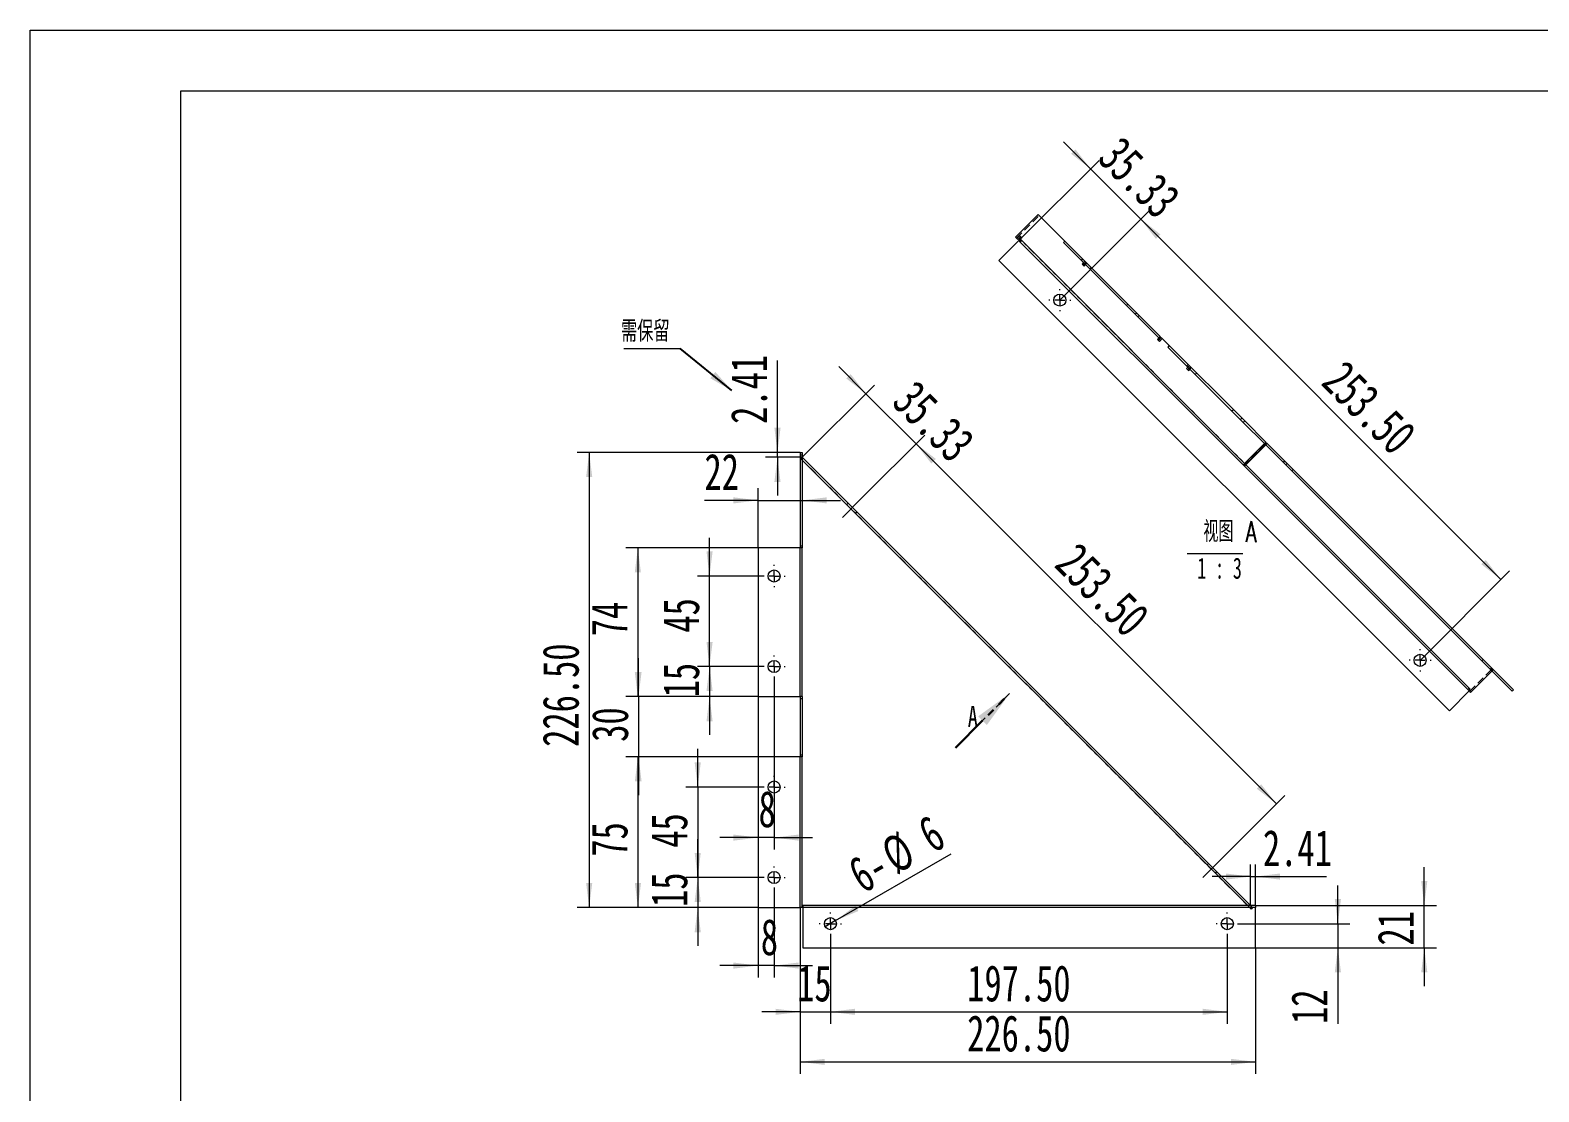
# Model space of a CAD drawing. Header units: millimetres. Extents: x 0 to 840, y 0 to 594.
# Drawn here: x 0 to 501, y 242 to 594 of the extents above; entities that cross this region are included whole.
import ezdxf

# ---------------------------------------------------------------- set-up
doc = ezdxf.new("R2010")
doc.units = ezdxf.units.MM
doc.header["$LTSCALE"] = 2
doc.header["$PDSIZE"] = -1
for name, pattern in [('CENTERX2', [20.32, 12.7, -2.54, 2.54, -2.54]), ('HIDDEN', [1.905, 1.27, -0.635]), ('PHANTOM', [12.7, 6.35, -1.27, 1.27, -1.27, 1.27, -1.27])]:
    doc.linetypes.add(name, pattern=pattern)
doc.layers.add('A-TITLEBLOCK', color=7, linetype='Continuous', lineweight=15)
doc.styles.add('SLDTEXTSTYLE0', font='TXT', dxfattribs={"width": 0.7, "bigfont": 'bigfont'})
doc.styles.add('SLDTEXTSTYLE1', font='TXT', dxfattribs={"width": 0.7})
doc.styles.add('SLDTEXTSTYLE3', font='TXT', dxfattribs={"width": 0.65, "bigfont": 'bigfont'})
doc.styles.add('SLDTEXTSTYLE4', font='TXT', dxfattribs={"width": 0.62})
doc.dimstyles.new('SLDDIMSTYLE0', dxfattribs={"dimtxt": 0.18, "dimasz": 8.16, "dimexe": 0, "dimexo": 0.0625, "dimgap": 0, "dimtad": 0, "dimtih": 1, "dimtoh": 1, "dimdec": 0, "dimrnd": 1e-09, "dimzin": 0, "dimdsep": 46, "dimtxsty": 'Standard', "dimsah": 1, "dimcen": 0.09, "dimadec": 0, "dimazin": 0, "dimtfac": 8.16, "dimtdec": 0, "dimtofl": 0, "dimtmove": 0, "dimatfit": 3, "dimfxl": 0, "dimfrac": 2, "dimtolj": 1, "dimtzin": 0, "dimarcsym": 0})
doc.dimstyles.new('SLDDIMSTYLE1', dxfattribs={"dimtxt": 12, "dimasz": 8.16, "dimexe": 0, "dimexo": 0.0625, "dimgap": 3, "dimtad": 2, "dimlfac": 1.5, "dimrnd": 1e-09, "dimzin": 12, "dimdsep": 46, "dimtxsty": 'SLDTEXTSTYLE1', "dimsah": 1, "dimcen": 0.09, "dimadec": 0, "dimazin": 3, "dimtfac": 1, "dimtmove": 0, "dimatfit": 0, "dimfxl": 0, "dimfrac": 2, "dimtolj": 1, "dimtzin": 12, "dimarcsym": 0})
doc.dimstyles.new('SLDDIMSTYLE2', dxfattribs={"dimtxt": 12, "dimasz": 8.16, "dimexe": 0, "dimexo": 0.0625, "dimgap": 3, "dimtad": 2, "dimlfac": 1.5, "dimrnd": 1e-09, "dimzin": 12, "dimdsep": 46, "dimtxsty": 'SLDTEXTSTYLE1', "dimsah": 1, "dimcen": 0.09, "dimadec": 0, "dimazin": 3, "dimtfac": 1, "dimtofl": 0, "dimtmove": 0, "dimatfit": 3, "dimfxl": 0, "dimfrac": 2, "dimtolj": 1, "dimtzin": 12, "dimarcsym": 0})
doc.dimstyles.new('SLDDIMSTYLE3', dxfattribs={"dimtxt": 12, "dimasz": 8.16, "dimexe": 0, "dimexo": 0.0625, "dimgap": 3, "dimtad": 2, "dimlfac": 1.5, "dimrnd": 1e-09, "dimzin": 4, "dimdsep": 46, "dimtxsty": 'SLDTEXTSTYLE1', "dimsah": 1, "dimcen": 0.09, "dimadec": 0, "dimazin": 1, "dimtfac": 1, "dimtofl": 0, "dimtmove": 0, "dimatfit": 3, "dimfxl": 0, "dimfrac": 2, "dimtolj": 1, "dimtzin": 12, "dimarcsym": 0})
doc.dimstyles.new('SLDDIMSTYLE4', dxfattribs={"dimtxt": 12, "dimasz": 8.16, "dimexe": 0, "dimexo": 0.0625, "dimgap": 3, "dimtad": 2, "dimlfac": 1.5, "dimrnd": 1e-09, "dimzin": 12, "dimdsep": 46, "dimtxsty": 'SLDTEXTSTYLE1', "dimblk1": 'NONE', "dimsah": 1, "dimcen": 0, "dimadec": 0, "dimazin": 3, "dimtfac": 1, "dimtmove": 0, "dimatfit": 3, "dimldrblk": 'NONE', "dimfxl": 0, "dimfrac": 2, "dimtolj": 1, "dimtzin": 12, "dimarcsym": 0})

# ---------------------------------------------------------------- blocks, each defined once
blk = doc.blocks.new('SW_NOTE_0')
at = {"layer": 'A-TITLEBLOCK', "color": 0}
blk.add_line((-18.71, 0), (0, 0), dxfattribs=at)
at = {"layer": 'A-TITLEBLOCK', "color": 0, "insert": (-19.69, 9.26), "char_height": 7, "attachment_point": 1, "style": 'SLDTEXTSTYLE0'}
blk.add_mtext('\\M+18EF9\\M+195DB\\M+197AF', dxfattribs=at)
blk = doc.blocks.new('_D')
at = {"layer": 'A-TITLEBLOCK'}
for p, q in [((248.04, 454.35), (248.04, 484.88)), ((255.59, 454.35), (244.04, 454.35)), ((256.25, 452.74), (244.04, 452.74)), ((248.04, 452.74), (248.04, 454.35)), ((248.04, 452.74), (248.04, 440.04))]:
    blk.add_line(p, q, dxfattribs=at)
for points in [[(248.04, 454.35), (249.06, 462.51), (247.02, 462.51)], [(248.04, 452.74), (247.02, 444.58), (249.06, 444.58)]]:
    blk.add_solid(points, dxfattribs=at)
at = {"layer": 'A-TITLEBLOCK', "insert": (232.57, 463.83), "char_height": 12, "attachment_point": 1, "rotation": 90, "style": 'SLDTEXTSTYLE1'}
blk.add_mtext('2.41', dxfattribs=at)
blk = doc.blocks.new('_D_1')
at = {"layer": 'A-TITLEBLOCK'}
for p, q in [((404.98, 304.02), (404.98, 317.64)), ((406.59, 304.02), (406.59, 317.64)), ((404.98, 313.64), (392.28, 313.64)), ((404.98, 313.64), (406.59, 313.64)), ((406.59, 313.64), (430.12, 313.64))]:
    blk.add_line(p, q, dxfattribs=at)
for points in [[(404.98, 313.64), (396.82, 314.66), (396.82, 312.63)], [(406.59, 313.64), (414.75, 312.63), (414.75, 314.66)]]:
    blk.add_solid(points, dxfattribs=at)
at = {"layer": 'A-TITLEBLOCK', "insert": (409.07, 329.11), "char_height": 12, "attachment_point": 1, "style": 'SLDTEXTSTYLE1'}
blk.add_mtext('2.41', dxfattribs=at)
blk = doc.blocks.new('_D_2')
at = {"layer": 'A-TITLEBLOCK'}
for p, q in [((277.35, 473.84), (268.37, 482.82)), ((256.25, 452.74), (280.18, 476.67)), ((277.35, 473.84), (294.01, 457.19)), ((275.74, 438.92), (296.84, 460.02)), ((294.01, 457.19), (302.99, 448.21))]:
    blk.add_line(p, q, dxfattribs=at)
for points in [[(277.35, 473.84), (272.3, 480.33), (270.86, 478.9)], [(294.01, 457.19), (299.06, 450.7), (300.5, 452.14)]]:
    blk.add_solid(points, dxfattribs=at)
at = {"layer": 'A-TITLEBLOCK', "insert": (294.04, 479.03), "char_height": 12, "attachment_point": 1, "rotation": 315, "style": 'SLDTEXTSTYLE1'}
blk.add_mtext('35.33', dxfattribs=at)
blk = doc.blocks.new('_D_3')
at = {"layer": 'A-TITLEBLOCK'}
for p, q in [((241.59, 353.35), (197.75, 353.35)), ((201.75, 353.35), (201.75, 303.35)), ((241.59, 303.35), (197.75, 303.35))]:
    blk.add_line(p, q, dxfattribs=at)
for points in [[(201.75, 353.35), (200.74, 345.19), (202.77, 345.19)], [(201.75, 303.35), (202.77, 311.51), (200.74, 311.51)]]:
    blk.add_solid(points, dxfattribs=at)
at = {"layer": 'A-TITLEBLOCK', "insert": (186.28, 320.24), "char_height": 12, "attachment_point": 1, "rotation": 90, "style": 'SLDTEXTSTYLE1'}
blk.add_mtext('75', dxfattribs=at)
blk = doc.blocks.new('_D_4')
at = {"layer": 'A-TITLEBLOCK'}
for p, q in [((221.59, 343.35), (221.59, 356.05)), ((243.25, 343.35), (217.59, 343.35)), ((221.59, 343.35), (221.59, 313.35)), ((243.25, 313.35), (217.59, 313.35)), ((221.59, 313.35), (221.59, 300.65))]:
    blk.add_line(p, q, dxfattribs=at)
for points in [[(221.59, 343.35), (222.6, 351.51), (220.57, 351.51)], [(221.59, 313.35), (220.57, 305.19), (222.6, 305.19)]]:
    blk.add_solid(points, dxfattribs=at)
at = {"layer": 'A-TITLEBLOCK', "insert": (206.12, 323.21), "char_height": 12, "attachment_point": 1, "rotation": 90, "style": 'SLDTEXTSTYLE1'}
blk.add_mtext('45', dxfattribs=at)
blk = doc.blocks.new('_D_5')
at = {"layer": 'A-TITLEBLOCK'}
for p, q in [((221.59, 313.35), (221.59, 326.05)), ((243.25, 313.35), (217.59, 313.35)), ((221.59, 313.35), (221.59, 303.35)), ((241.59, 303.35), (217.59, 303.35)), ((221.59, 303.35), (221.59, 290.65))]:
    blk.add_line(p, q, dxfattribs=at)
for points in [[(221.59, 313.35), (222.6, 321.51), (220.57, 321.51)], [(221.59, 303.35), (220.57, 295.19), (222.6, 295.19)]]:
    blk.add_solid(points, dxfattribs=at)
at = {"layer": 'A-TITLEBLOCK', "insert": (206.12, 303.57), "char_height": 12, "attachment_point": 1, "rotation": 90, "style": 'SLDTEXTSTYLE1'}
blk.add_mtext('15', dxfattribs=at)
blk = doc.blocks.new('_D_6')
at = {"layer": 'A-TITLEBLOCK'}
for p, q in [((255.59, 303.35), (255.59, 264.77)), ((265.59, 294.35), (265.59, 264.77)), ((255.59, 268.77), (242.89, 268.77)), ((255.59, 268.77), (265.59, 268.77)), ((265.59, 268.77), (278.29, 268.77))]:
    blk.add_line(p, q, dxfattribs=at)
for points in [[(255.59, 268.77), (247.43, 269.79), (247.43, 267.76)], [(265.59, 268.77), (273.75, 267.76), (273.75, 269.79)]]:
    blk.add_solid(points, dxfattribs=at)
at = {"layer": 'A-TITLEBLOCK', "insert": (254.57, 284.24), "char_height": 12, "attachment_point": 1, "style": 'SLDTEXTSTYLE1'}
blk.add_mtext('15', dxfattribs=at)
blk = doc.blocks.new('_D_7')
at = {"layer": 'A-TITLEBLOCK'}
for p, q in [((265.59, 294.35), (265.59, 264.77)), ((397.25, 294.35), (397.25, 264.77)), ((265.59, 268.77), (397.25, 268.77))]:
    blk.add_line(p, q, dxfattribs=at)
for points in [[(265.59, 268.77), (273.75, 267.76), (273.75, 269.79)], [(397.25, 268.77), (389.09, 269.79), (389.09, 267.76)]]:
    blk.add_solid(points, dxfattribs=at)
at = {"layer": 'A-TITLEBLOCK', "insert": (310.98, 284.24), "char_height": 12, "attachment_point": 1, "style": 'SLDTEXTSTYLE1'}
blk.add_mtext('197.50', dxfattribs=at)
blk = doc.blocks.new('_D_8')
at = {"layer": 'A-TITLEBLOCK'}
for p, q in [((433.93, 298.02), (433.93, 310.72)), ((400.92, 298.02), (437.93, 298.02)), ((433.93, 298.02), (433.93, 290.02)), ((406.59, 290.02), (437.93, 290.02)), ((433.93, 290.02), (433.93, 264.75))]:
    blk.add_line(p, q, dxfattribs=at)
for points in [[(433.93, 298.02), (434.95, 306.18), (432.91, 306.18)], [(433.93, 290.02), (432.91, 281.86), (434.95, 281.86)]]:
    blk.add_solid(points, dxfattribs=at)
at = {"layer": 'A-TITLEBLOCK', "insert": (418.46, 264.75), "char_height": 12, "attachment_point": 1, "rotation": 90, "style": 'SLDTEXTSTYLE1'}
blk.add_mtext('12', dxfattribs=at)
blk = doc.blocks.new('_D_9')
at = {"layer": 'A-TITLEBLOCK'}
for p, q in [((246.92, 309.68), (246.92, 280.12)), ((241.59, 303.35), (241.59, 280.12)), ((241.59, 284.12), (228.89, 284.12)), ((246.92, 284.12), (241.59, 284.12)), ((246.92, 284.12), (259.62, 284.12))]:
    blk.add_line(p, q, dxfattribs=at)
for points in [[(241.59, 284.12), (233.43, 285.14), (233.43, 283.1)], [(246.92, 284.12), (255.08, 283.1), (255.08, 285.14)]]:
    blk.add_solid(points, dxfattribs=at)
at = {"layer": 'A-TITLEBLOCK', "insert": (242.52, 299.59), "char_height": 12, "attachment_point": 1, "style": 'SLDTEXTSTYLE1'}
blk.add_mtext('8', dxfattribs=at)
blk = doc.blocks.new('_D_10')
at = {"layer": 'A-TITLEBLOCK'}
for p, q in [((201.95, 373.35), (201.95, 386.05)), ((241.59, 373.35), (197.95, 373.35)), ((201.95, 373.35), (201.95, 353.35)), ((241.59, 353.35), (197.95, 353.35)), ((201.95, 353.35), (201.95, 340.65))]:
    blk.add_line(p, q, dxfattribs=at)
for points in [[(201.95, 373.35), (202.97, 381.51), (200.93, 381.51)], [(201.95, 353.35), (200.93, 345.19), (202.97, 345.19)]]:
    blk.add_solid(points, dxfattribs=at)
at = {"layer": 'A-TITLEBLOCK', "insert": (186.48, 358.36), "char_height": 12, "attachment_point": 1, "rotation": 90, "style": 'SLDTEXTSTYLE1'}
blk.add_mtext('30', dxfattribs=at)
blk = doc.blocks.new('_D_11')
at = {"layer": 'A-TITLEBLOCK'}
for p, q in [((241.59, 422.68), (197.72, 422.68)), ((201.72, 422.68), (201.72, 373.35)), ((241.59, 373.35), (197.72, 373.35))]:
    blk.add_line(p, q, dxfattribs=at)
for points in [[(201.72, 422.68), (200.71, 414.52), (202.74, 414.52)], [(201.72, 373.35), (202.74, 381.51), (200.71, 381.51)]]:
    blk.add_solid(points, dxfattribs=at)
at = {"layer": 'A-TITLEBLOCK', "insert": (186.26, 393.35), "char_height": 12, "attachment_point": 1, "rotation": 90, "style": 'SLDTEXTSTYLE1'}
blk.add_mtext('74', dxfattribs=at)
blk = doc.blocks.new('_D_12')
at = {"layer": 'A-TITLEBLOCK'}
for p, q in [((225.51, 383.35), (225.51, 396.05)), ((243.25, 383.35), (221.51, 383.35)), ((225.51, 383.35), (225.51, 373.35)), ((241.59, 373.35), (221.51, 373.35)), ((225.51, 373.35), (225.51, 360.65))]:
    blk.add_line(p, q, dxfattribs=at)
for points in [[(225.51, 383.35), (226.53, 391.51), (224.5, 391.51)], [(225.51, 373.35), (224.5, 365.19), (226.53, 365.19)]]:
    blk.add_solid(points, dxfattribs=at)
at = {"layer": 'A-TITLEBLOCK', "insert": (210.05, 373.09), "char_height": 12, "attachment_point": 1, "rotation": 90, "style": 'SLDTEXTSTYLE1'}
blk.add_mtext('15', dxfattribs=at)
blk = doc.blocks.new('_D_13')
at = {"layer": 'A-TITLEBLOCK'}
for p, q in [((225.51, 413.35), (225.51, 426.05)), ((243.25, 413.35), (221.51, 413.35)), ((225.51, 383.35), (225.51, 413.35)), ((243.25, 383.35), (221.51, 383.35)), ((225.51, 383.35), (225.51, 370.65))]:
    blk.add_line(p, q, dxfattribs=at)
for points in [[(225.51, 413.35), (226.53, 421.51), (224.5, 421.51)], [(225.51, 383.35), (224.5, 375.19), (226.53, 375.19)]]:
    blk.add_solid(points, dxfattribs=at)
at = {"layer": 'A-TITLEBLOCK', "insert": (210.05, 394.56), "char_height": 12, "attachment_point": 1, "rotation": 90, "style": 'SLDTEXTSTYLE1'}
blk.add_mtext('45', dxfattribs=at)
blk = doc.blocks.new('_D_14')
at = {"layer": 'A-TITLEBLOCK'}
for p, q in [((246.92, 379.68), (246.92, 322.58)), ((241.59, 373.35), (241.59, 322.58)), ((241.59, 326.58), (228.89, 326.58)), ((246.92, 326.58), (241.59, 326.58)), ((246.92, 326.58), (259.62, 326.58))]:
    blk.add_line(p, q, dxfattribs=at)
for points in [[(241.59, 326.58), (233.43, 327.59), (233.43, 325.56)], [(246.92, 326.58), (255.08, 325.56), (255.08, 327.59)]]:
    blk.add_solid(points, dxfattribs=at)
at = {"layer": 'A-TITLEBLOCK', "insert": (241.77, 342.05), "char_height": 12, "attachment_point": 1, "style": 'SLDTEXTSTYLE1'}
blk.add_mtext('8', dxfattribs=at)
blk = doc.blocks.new('_D_15')
at = {"layer": 'A-TITLEBLOCK'}
for q in [(305.69, 321.17), (263.86, 297.02)]:
    blk.add_line((267.32, 299.02), q, dxfattribs=at)
blk.add_solid([(267.32, 299.02), (274.89, 302.22), (273.88, 303.98)], dxfattribs=at)
at = {"layer": 'A-TITLEBLOCK', "char_height": 12, "attachment_point": 1, "rotation": 30, "style": 'SLDTEXTSTYLE1'}
for s, insert in [('6', (293.58, 331.64)), ('%%c', (281.34, 324.63)), ('6-', (270.41, 318.26))]:
    blk.add_mtext(s, dxfattribs=dict(at, insert=insert))
blk = doc.blocks.new('_NONE')
blk = doc.blocks.new('_D_16')
at = {"layer": 'A-TITLEBLOCK'}
for p, q in [((255.59, 454.35), (181.59, 454.35)), ((185.59, 454.35), (185.59, 303.35)), ((241.59, 303.35), (181.59, 303.35))]:
    blk.add_line(p, q, dxfattribs=at)
for points in [[(185.59, 454.35), (184.57, 446.19), (186.6, 446.19)], [(185.59, 303.35), (186.6, 311.51), (184.57, 311.51)]]:
    blk.add_solid(points, dxfattribs=at)
at = {"layer": 'A-TITLEBLOCK', "insert": (170.12, 356.68), "char_height": 12, "attachment_point": 1, "rotation": 90, "style": 'SLDTEXTSTYLE1'}
blk.add_mtext('226.50', dxfattribs=at)
blk = doc.blocks.new('_D_17')
at = {"layer": 'A-TITLEBLOCK'}
for p, q in [((255.59, 303.35), (255.59, 248.18)), ((406.59, 290.02), (406.59, 248.18)), ((255.59, 252.18), (406.59, 252.18))]:
    blk.add_line(p, q, dxfattribs=at)
for points in [[(255.59, 252.18), (263.75, 251.16), (263.75, 253.19)], [(406.59, 252.18), (398.43, 253.19), (398.43, 251.16)]]:
    blk.add_solid(points, dxfattribs=at)
at = {"layer": 'A-TITLEBLOCK', "insert": (310.97, 267.64), "char_height": 12, "attachment_point": 1, "style": 'SLDTEXTSTYLE1'}
blk.add_mtext('226.50', dxfattribs=at)
blk = doc.blocks.new('_D_18')
at = {"layer": 'A-TITLEBLOCK'}
for p, q in [((241.59, 422.68), (241.59, 442.45)), ((241.59, 438.45), (223.83, 438.45)), ((241.59, 438.45), (256.25, 438.45)), ((256.25, 438.45), (268.95, 438.45))]:
    blk.add_line(p, q, dxfattribs=at)
for points in [[(241.59, 438.45), (233.43, 439.46), (233.43, 437.43)], [(256.25, 438.45), (264.41, 437.43), (264.41, 439.46)]]:
    blk.add_solid(points, dxfattribs=at)
at = {"layer": 'A-TITLEBLOCK', "insert": (223.83, 453.92), "char_height": 12, "attachment_point": 1, "style": 'SLDTEXTSTYLE1'}
blk.add_mtext('22', dxfattribs=at)
blk = doc.blocks.new('_D_19')
at = {"layer": 'A-TITLEBLOCK'}
for p, q in [((462.59, 304.02), (462.59, 316.72)), ((406.59, 304.02), (466.59, 304.02)), ((462.59, 290.02), (462.59, 304.02)), ((406.59, 290.02), (466.59, 290.02)), ((462.59, 290.02), (462.59, 277.32))]:
    blk.add_line(p, q, dxfattribs=at)
for points in [[(462.59, 304.02), (463.6, 312.18), (461.57, 312.18)], [(462.59, 290.02), (461.57, 281.86), (463.6, 281.86)]]:
    blk.add_solid(points, dxfattribs=at)
at = {"layer": 'A-TITLEBLOCK', "insert": (447.12, 290.77), "char_height": 12, "attachment_point": 1, "rotation": 90, "style": 'SLDTEXTSTYLE1'}
blk.add_mtext('21', dxfattribs=at)
blk = doc.blocks.new('_D_20')
at = {"layer": 'A-TITLEBLOCK'}
for p, q in [((275.74, 438.92), (296.89, 460.06)), ((294.06, 457.23), (413.56, 337.73)), ((395.24, 319.41), (416.39, 340.56))]:
    blk.add_line(p, q, dxfattribs=at)
for points in [[(294.06, 457.23), (299.11, 450.75), (300.55, 452.18)], [(413.56, 337.73), (408.51, 344.22), (407.07, 342.78)]]:
    blk.add_solid(points, dxfattribs=at)
at = {"layer": 'A-TITLEBLOCK', "insert": (348, 425.17), "char_height": 12, "attachment_point": 1, "rotation": 315, "style": 'SLDTEXTSTYLE1'}
blk.add_mtext('253.50', dxfattribs=at)
blk = doc.blocks.new('SW_CENTERMARKSYMBOL_0')
at = {"layer": 'A-TITLEBLOCK', "color": 0}
for p, q in [((-3.33, 0), (-3.67, 0)), ((0, 0), (-1.67, 0)), ((0, 3.33), (0, 3.67)), ((0, 0), (0, 1.67)), ((0, 0), (0, -1.67)), ((0, 0), (1.67, 0)), ((3.33, 0), (3.67, 0)), ((0, -3.33), (0, -3.67))]:
    blk.add_line(p, q, dxfattribs=at)
blk = doc.blocks.new('SW_CENTERMARKSYMBOL_1')
at = {"layer": 'A-TITLEBLOCK', "color": 0}
for p, q in [((-3.33, 0), (-3.67, 0)), ((0, 0), (-1.67, 0)), ((0, 3.33), (0, 3.67)), ((0, 0), (0, 1.67)), ((0, 0), (0, -1.67)), ((0, 0), (1.67, 0)), ((3.33, 0), (3.67, 0)), ((0, -3.33), (0, -3.67))]:
    blk.add_line(p, q, dxfattribs=at)
blk = doc.blocks.new('SW_CENTERMARKSYMBOL_2')
at = {"layer": 'A-TITLEBLOCK', "color": 0}
for p, q in [((-3.33, 0), (-3.67, 0)), ((0, 0), (-1.67, 0)), ((0, 3.33), (0, 3.67)), ((0, 0), (0, 1.67)), ((0, 0), (0, -1.67)), ((0, 0), (1.67, 0)), ((3.33, 0), (3.67, 0)), ((0, -3.33), (0, -3.67))]:
    blk.add_line(p, q, dxfattribs=at)
blk = doc.blocks.new('SW_CENTERMARKSYMBOL_3')
at = {"layer": 'A-TITLEBLOCK', "color": 0}
for p, q in [((-3.33, 0), (-3.67, 0)), ((0, 0), (-1.67, 0)), ((0, 3.33), (0, 3.67)), ((0, 0), (0, 1.67)), ((0, 0), (0, -1.67)), ((0, 0), (1.67, 0)), ((3.33, 0), (3.67, 0)), ((0, -3.33), (0, -3.67))]:
    blk.add_line(p, q, dxfattribs=at)
blk = doc.blocks.new('SW_CENTERMARKSYMBOL_4')
at = {"layer": 'A-TITLEBLOCK', "color": 0}
for p, q in [((-3.33, 0), (-3.67, 0)), ((0, 0), (-1.67, 0)), ((0, 3.33), (0, 3.67)), ((0, 0), (0, 1.67)), ((0, 0), (0, -1.67)), ((0, 0), (1.67, 0)), ((3.33, 0), (3.67, 0)), ((0, -3.33), (0, -3.67))]:
    blk.add_line(p, q, dxfattribs=at)
blk = doc.blocks.new('SW_CENTERMARKSYMBOL_5')
at = {"layer": 'A-TITLEBLOCK', "color": 0}
for p, q in [((-3.33, 0), (-3.67, 0)), ((0, 0), (-1.67, 0)), ((0, 3.33), (0, 3.67)), ((0, 0), (0, 1.67)), ((0, 0), (0, -1.67)), ((0, 0), (1.67, 0)), ((3.33, 0), (3.67, 0)), ((0, -3.33), (0, -3.67))]:
    blk.add_line(p, q, dxfattribs=at)
blk = doc.blocks.new('SW_PROJECTIONARROW_0')
at = {"color": 0, "linetype": 'HIDDEN', "lineweight": 0}
blk.add_line((307.1, 356.4), (325.06, 374.36), dxfattribs=at)
blk.add_line((307.1, 356.4), (325.06, 374.36), dxfattribs=at)
at = {"color": 0, "linetype": 'PHANTOM', "lineweight": 30}
blk.add_line((307.1, 356.4), (325.06, 374.36), dxfattribs=at)
at = {"color": 0, "linetype": 'Continuous', "lineweight": 15}
blk.add_solid([(325.06, 374.36), (314.64, 366.82), (317.51, 363.94)], dxfattribs=at)
blk.add_solid([(325.06, 374.36), (314.64, 366.82), (317.51, 363.94)], dxfattribs=at)
at = {"color": 0, "linetype": 'Continuous', "lineweight": 15, "insert": (311.17, 370.28), "char_height": 7, "attachment_point": 1, "style": 'SLDTEXTSTYLE1'}
blk.add_mtext('A', dxfattribs=at)
blk.add_mtext('A', dxfattribs=at)
blk = doc.blocks.new('_D_27')
at = {"layer": 'A-TITLEBLOCK'}
for p, q in [((351.92, 548.41), (342.94, 557.39)), ((328.11, 524.6), (354.74, 551.23)), ((351.92, 548.41), (368.57, 531.75)), ((341.71, 504.88), (371.4, 534.58)), ((368.57, 531.75), (377.55, 522.77))]:
    blk.add_line(p, q, dxfattribs=at)
for points in [[(351.92, 548.41), (346.86, 554.89), (345.43, 553.46)], [(368.57, 531.75), (373.62, 525.26), (375.06, 526.7)]]:
    blk.add_solid(points, dxfattribs=at)
at = {"layer": 'A-TITLEBLOCK', "insert": (362.27, 559.93), "char_height": 12, "attachment_point": 1, "rotation": 315, "style": 'SLDTEXTSTYLE1'}
blk.add_mtext('35.33', dxfattribs=at)
blk = doc.blocks.new('_D_28')
at = {"layer": 'A-TITLEBLOCK'}
for p, q in [((341.71, 504.88), (371.35, 534.52)), ((368.52, 531.7), (488.02, 412.2)), ((461.21, 385.38), (490.85, 415.02))]:
    blk.add_line(p, q, dxfattribs=at)
for points in [[(368.52, 531.7), (373.57, 525.21), (375.01, 526.64)], [(488.02, 412.2), (482.97, 418.68), (481.53, 417.25)]]:
    blk.add_solid(points, dxfattribs=at)
at = {"layer": 'A-TITLEBLOCK', "insert": (436.5, 485.6), "char_height": 12, "attachment_point": 1, "rotation": 315, "style": 'SLDTEXTSTYLE1'}
blk.add_mtext('253.50', dxfattribs=at)
blk = doc.blocks.new('SW_NOTE_2')
at = {"layer": 'A-TITLEBLOCK', "color": 0}
blk.add_line((0, -1.71), (18.38, -1.71), dxfattribs=at)
at = {"layer": 'A-TITLEBLOCK', "color": 0, "char_height": 7, "attachment_point": 2}
for s, insert, style in [('视图 A', (14.11, 9.02), 'SLDTEXTSTYLE3'), ('1 : 3', (10.71, -3.11), 'SLDTEXTSTYLE4')]:
    blk.add_mtext(s, dxfattribs=dict(at, insert=insert, style=style))
blk = doc.blocks.new('SW_CENTERMARKSYMBOL_6')
at = {"layer": 'A-TITLEBLOCK', "color": 0}
for p, q in [((-3.33, 0), (-3.67, 0)), ((0, 0), (-1.67, 0)), ((0, 3.33), (0, 3.67)), ((0, 0), (0, 1.67)), ((0, 0), (0, -1.67)), ((0, 0), (1.67, 0)), ((3.33, 0), (3.67, 0)), ((0, -3.33), (0, -3.67))]:
    blk.add_line(p, q, dxfattribs=at)
blk = doc.blocks.new('SW_CENTERMARKSYMBOL_7')
at = {"layer": 'A-TITLEBLOCK', "color": 0}
for p, q in [((-3.33, 0), (-3.67, 0)), ((0, 0), (-1.67, 0)), ((0, 3.33), (0, 3.67)), ((0, 0), (0, 1.67)), ((0, 0), (0, -1.67)), ((0, 0), (1.67, 0)), ((3.33, 0), (3.67, 0)), ((0, -3.33), (0, -3.67))]:
    blk.add_line(p, q, dxfattribs=at)

msp = doc.modelspace()

# ---------------------------------------------------------------- linework, layer by layer
at = {"color": 7, "linetype": 'Continuous', "lineweight": 15}
for p, q in [((326.9772, 525.7408), (334.5197, 533.2832)), ((334.5197, 533.2832), (343.353, 524.4499)), ((327.4472, 525.2708), (326.9772, 525.7408)), ((328.39, 526.2136), (327.4472, 525.2708)), ((328.2519, 525.4088), (328.7233, 525.8802)), ((328.7233, 525.8802), (328.39, 526.2136)), ((321.5142, 518.0044), (328.1139, 524.6041)), ((327.7805, 524.9374), (327.4472, 525.2708)), ((327.7805, 524.9374), (328.2519, 525.4088)), ((328.1139, 524.6041), (328.2825, 524.6395)), ((328.1139, 524.6041), (328.5853, 524.1327)), ((328.39, 525.2708), (328.2519, 525.4088)), ((402.9486, 450.7122), (328.39, 525.2708)), ((402.8105, 449.9074), (328.5853, 524.1327)), ((343.353, 524.4499), (342.8816, 523.9785)), ((342.8816, 523.9785), (367.5483, 499.3118)), ((343.353, 524.4499), (368.0197, 499.7832)), ((470.9075, 368.6111), (321.5142, 518.0044)), ((349.5483, 517.3118), (349.0769, 516.8404)), ((349.0769, 516.8404), (349.4102, 516.5071)), ((349.4102, 516.5071), (349.8816, 516.9785)), ((368.0197, 499.7832), (367.5483, 499.3118)), ((367.5483, 499.3118), (374.5483, 492.3118)), ((368.0197, 499.7832), (375.0197, 492.7832)), ((374.5483, 492.3118), (374.0769, 491.8404)), ((374.0769, 491.8404), (374.4102, 491.5071)), ((374.4102, 491.5071), (375.353, 492.4499)), ((375.0197, 492.7832), (374.5483, 492.3118)), ((374.8816, 491.9785), (374.5483, 492.3118)), ((375.353, 492.4499), (378.0197, 489.7832)), ((378.0197, 489.7832), (377.5483, 489.3118)), ((377.5483, 489.3118), (402.5483, 464.3118)), ((378.0197, 489.7832), (403.0197, 464.7832)), ((384.2149, 482.6452), (383.7435, 482.1737)), ((383.7435, 482.1737), (384.0769, 481.8404)), ((384.0769, 481.8404), (384.5483, 482.3118)), ((403.0197, 464.7832), (402.5483, 464.3118)), ((402.5483, 464.3118), (409.5483, 457.3118)), ((403.0197, 464.7832), (410.0197, 457.7832)), ((409.9816, 456.8785), (402.9105, 449.8074)), ((409.5483, 457.3118), (402.9486, 450.7122)), ((409.8816, 456.9785), (403.2819, 450.3788)), ((410.0197, 457.7832), (409.5483, 457.3118)), ((409.8816, 456.9785), (409.5483, 457.3118)), ((410.453, 457.3499), (409.9816, 456.8785)), ((409.9816, 456.8785), (416.6483, 450.2118)), ((410.453, 457.3499), (417.1197, 450.6832)), ((255.5871, 454.3507), (256.2538, 454.3507)), ((255.5871, 454.3507), (255.5871, 423.3507)), ((256.2538, 454.3507), (256.2538, 423.3507)), ((256.2538, 452.744), (404.9805, 304.0174)), ((402.9486, 450.7122), (403.2819, 450.3788)), ((417.1197, 450.6832), (416.6483, 450.2118)), ((417.1197, 450.6832), (492.1863, 375.6166)), ((402.8105, 449.9074), (403.2819, 450.3788)), ((477.0358, 375.6822), (402.8105, 449.9074)), ((402.9105, 449.8074), (477.0358, 375.6822)), ((477.5072, 376.1536), (403.2819, 450.3788)), ((416.6483, 450.2118), (491.7149, 375.1452)), ((255.5871, 422.684), (241.5871, 422.684)), ((241.5871, 422.684), (241.5871, 373.3507)), ((255.5871, 423.3507), (256.2538, 423.3507)), ((255.5871, 423.3507), (255.5871, 422.684)), ((255.5871, 373.3507), (255.5871, 422.684)), ((256.2538, 422.684), (255.5871, 422.684)), ((256.2538, 423.3507), (256.2538, 422.684)), ((256.2538, 373.3507), (256.2538, 422.684)), ((477.9772, 374.7408), (485.0483, 381.8118)), ((477.0358, 375.6822), (477.5072, 376.1536)), ((477.0358, 375.6822), (477.5072, 375.2108)), ((492.1863, 375.6166), (491.7149, 375.1452)), ((241.5871, 373.3507), (255.5871, 373.3507)), ((256.2538, 373.3507), (255.5871, 373.3507)), ((255.5871, 373.3507), (255.5871, 372.684)), ((255.5871, 372.684), (255.5871, 354.0174)), ((255.5871, 372.684), (256.2538, 372.684)), ((256.2538, 373.3507), (256.2538, 372.684)), ((256.2538, 372.684), (256.2538, 354.0174)), ((477.5072, 375.2108), (470.9075, 368.6111)), ((477.5072, 375.2108), (477.9772, 374.7408)), ((255.5871, 353.3507), (241.5871, 353.3507)), ((241.5871, 353.3507), (241.5871, 303.3507)), ((255.5871, 354.0174), (256.2538, 354.0174)), ((255.5871, 354.0174), (255.5871, 353.3507)), ((255.5871, 303.3507), (255.5871, 353.3507)), ((256.2538, 353.3507), (255.5871, 353.3507)), ((256.2538, 354.0174), (256.2538, 353.3507)), ((256.2538, 303.3507), (256.2538, 353.3507)), ((241.5871, 303.3507), (255.5871, 303.3507)), ((256.2538, 303.3507), (255.5871, 303.3507)), ((256.4538, 303.3507), (256.2538, 303.3507)), ((256.4538, 304.0174), (256.4538, 303.3507)), ((406.5871, 304.0174), (256.4538, 304.0174)), ((256.4538, 303.3507), (256.4538, 290.0174)), ((406.5871, 303.3507), (256.4538, 303.3507)), ((406.5871, 304.0174), (406.5871, 303.3507)), ((406.5871, 290.0174), (406.5871, 303.3507)), ((256.4538, 290.0174), (406.5871, 290.0174))]:
    msp.add_line(p, q, dxfattribs=at)
at = {"color": 7, "linetype": 'HIDDEN', "lineweight": 0}
for p, q in [((327.3105, 525.4074), (334.853, 532.9499)), ((329.0567, 525.5469), (328.5853, 525.0755)), ((329.0567, 525.5469), (328.7233, 525.8802)), ((328.39, 525.2708), (329.0567, 524.6041)), ((329.0567, 524.6041), (328.5853, 524.1327)), ((403.2819, 450.3788), (329.0567, 524.6041)), ((349.2721, 518.5308), (348.8007, 518.0594)), ((349.4102, 516.5071), (349.7435, 516.1737)), ((350.0197, 517.7832), (349.5483, 517.3118)), ((349.7435, 516.1737), (350.2149, 516.6452)), ((350.353, 517.4499), (349.8816, 516.9785)), ((350.353, 517.4499), (349.8816, 516.9785)), ((351.6291, 515.2309), (352.1005, 515.7023)), ((364.2721, 503.5308), (363.8007, 503.0594)), ((366.6291, 500.2309), (367.1005, 500.7023)), ((374.4102, 491.5071), (374.7435, 491.1737)), ((374.8816, 491.9785), (374.5483, 492.3118)), ((374.7435, 491.1737), (375.6863, 492.1166)), ((384.2721, 483.5308), (383.8007, 483.0594)), ((384.0769, 481.8404), (384.4102, 481.5071)), ((384.6863, 483.1166), (384.2149, 482.6452)), ((384.4102, 481.5071), (384.8816, 481.9785)), ((385.0197, 482.7832), (384.5483, 482.3118)), ((385.0197, 482.7832), (384.5483, 482.3118)), ((386.6291, 480.2309), (387.1005, 480.7023)), ((399.2721, 468.5308), (398.8007, 468.0594)), ((401.6291, 465.2309), (402.1005, 465.7023)), ((409.6483, 457.2118), (402.5772, 450.1408)), ((409.8816, 456.9785), (409.5483, 457.3118)), ((409.6483, 457.2118), (409.8816, 456.9785)), ((409.9816, 456.8785), (409.6483, 457.2118)), ((256.2538, 453.4107), (255.5871, 453.4107)), ((256.2538, 452.744), (255.5871, 452.744)), ((255.5871, 452.4679), (256.2538, 451.8012)), ((256.2538, 452.744), (255.7824, 452.2726)), ((256.2538, 451.8012), (404.7043, 303.3507)), ((416.2721, 451.5308), (415.8007, 451.0594)), ((418.6291, 448.2309), (419.1005, 448.7023)), ((271.4964, 437.5015), (271.025, 437.0301)), ((273.8534, 434.2016), (274.3248, 434.673)), ((255.5871, 373.3507), (255.5871, 422.684)), ((482.1054, 385.6974), (481.634, 385.226)), ((477.6439, 375.0741), (484.7149, 382.1452)), ((484.4625, 382.3976), (484.9339, 382.869)), ((485.5197, 382.2832), (485.0483, 381.8118)), ((255.5871, 303.3507), (255.5871, 353.3507)), ((390.9974, 318.0004), (390.526, 317.529)), ((393.3544, 314.7006), (393.8258, 315.172)), ((406.5871, 303.3507), (256.4538, 303.3507)), ((404.0377, 304.0174), (404.7043, 303.3507)), ((404.7043, 303.3507), (405.1757, 302.8793)), ((404.9805, 304.0174), (405.6471, 303.3507)), ((405.6471, 303.3507), (405.1757, 302.8793))]:
    msp.add_line(p, q, dxfattribs=at)
at = {"color": 8, "linetype": 'Continuous', "lineweight": 15}
for p, q in [((409.8816, 456.9785), (409.9816, 456.8785)), ((256.2538, 451.8012), (404.0377, 304.0174))]:
    msp.add_line(p, q, dxfattribs=at)
at = {"color": 7, "linetype": 'Continuous', "lineweight": 15}
for centre in [(341.7065, 504.8832), (246.9205, 413.3507), (246.9205, 383.3507), (461.2075, 385.3821), (246.9205, 343.3507), (246.9205, 313.3507), (265.5871, 298.0174), (397.2538, 298.0174)]:
    msp.add_circle(centre, 2, dxfattribs=at)
at = {"color": 7, "linetype": 'HIDDEN', "lineweight": 0}
for centre, radius, start, end in [((349.8572, 517.1207), 0.5951, 306.950513, 33.578209), ((384.5239, 482.4541), 0.5951, 306.950513, 33.578209), ((410.221, 456.6735), 0.786, 97.149179, 136.773114), ((485.1905, 381.7874), 0.5951, 56.421794, 143.049483)]:
    msp.add_arc(centre, radius, start, end, dxfattribs=at)
at = {"color": 7, "linetype": 'Continuous', "lineweight": 15}
for centre, radius, start, end in [((374.5239, 492.4541), 0.5951, 306.950513, 33.578209), ((409.5239, 457.4541), 0.5951, 306.950513, 33.578209), ((410.1777, 457.05), 0.4071, 47.453288, 97.70437), ((403.3063, 450.2366), 0.5951, 126.950533, 213.578246)]:
    msp.add_arc(centre, radius, start, end, dxfattribs=at)
msp.add_ellipse((329.0567, 524.6041), major_axis=(0.6667, -0.6667), ratio=0.70710678, start_param=3.14159265, end_param=4.71238898, dxfattribs=at)
at = {"color": 7, "linetype": 'HIDDEN', "lineweight": 0}
for points, knots in [([(328.2825, 524.6395), (328.3261, 524.649), (328.4702, 524.6803), (328.6901, 524.7089), (328.9177, 524.7008), (329.0103, 524.6363), (329.0567, 524.6041)], [0, 0, 0, 0, 0.12652542, 0.41768431, 0.70884053, 1, 1, 1, 1]), ([(477.5072, 376.1536), (477.5858, 376.075), (477.6135, 375.9456), (477.5961, 375.614), (477.552, 375.4127), (477.5072, 375.2108)], [0, 0, 0, 0, 0.5, 0.5, 1, 1, 1, 1])]:
    msp.add_open_spline(points, degree=3, knots=knots, dxfattribs=at)
at = {"layer": 'A-TITLEBLOCK', "linetype": 'Continuous'}
for p, q in [((0.1577, 0.4296), (0.1577, 594.4296)), ((0.1577, 594.4296), (840.1577, 594.4296)), ((50.1268, 20.3505), (50.1268, 574.3505)), ((50.1268, 574.3505), (820.1268, 574.3505))]:
    msp.add_line(p, q, dxfattribs=at)
at = {"layer": 'A-TITLEBLOCK', "linetype": 'CENTERX2', "lineweight": 0, "ltscale": 0.666667}
for p, q in [((269.6107, 432.7874), (275.739, 438.9157)), ((395.2401, 319.4146), (389.1118, 313.2864))]:
    msp.add_line(p, q, dxfattribs=at)
at = {"layer": 'A-TITLEBLOCK'}
for p in [(256.2538, 452.744), (404.9805, 304.0174)]:
    msp.add_point(p, dxfattribs=at)

# ---------------------------------------------------------------- block references
at = {"color": 7, "linetype": 'Continuous', "lineweight": 15}
msp.add_blockref('SW_PROJECTIONARROW_0', (0, 0), dxfattribs=at)
at = {"layer": 'A-TITLEBLOCK'}
for name, p in [('SW_CENTERMARKSYMBOL_6', (341.7065, 504.8832)), ('SW_NOTE_0', (215.8096, 488.8115)), ('SW_NOTE_2', (383.9793, 422.5742)), ('SW_CENTERMARKSYMBOL_2', (246.9205, 413.3507)), ('SW_CENTERMARKSYMBOL_3', (246.9205, 383.3507)), ('SW_CENTERMARKSYMBOL_7', (461.2075, 385.3821)), ('SW_CENTERMARKSYMBOL_5', (246.9205, 343.3507)), ('SW_CENTERMARKSYMBOL_4', (246.9205, 313.3507)), ('SW_CENTERMARKSYMBOL_1', (265.5871, 298.0174)), ('SW_CENTERMARKSYMBOL_0', (397.2538, 298.0174))]:
    msp.add_blockref(name, p, dxfattribs=at)

# ---------------------------------------------------------------- dimensions: what is measured, and where the dimension line sits
for base, p1, p2, angle, dimstyle, picture, middle in [((368.5721, 531.7488), (328.1139, 524.6041), (341.7065, 504.8832), 315, 'SLDDIMSTYLE1', '_D_27', (360.6324, 539.6884)), ((488.0206, 412.1952), (341.7065, 504.8832), (461.2075, 385.3821), 315, 'SLDDIMSTYLE3', '_D_28', (436.725, 463.4907)), ((248.0409, 454.3507), (256.2538, 452.744), (255.5871, 454.3507), 90, 'SLDDIMSTYLE1', '_D', (248.0409, 474.3507)), ((294.0102, 457.1868), (256.2538, 452.744), (275.739, 438.9157), 315, 'SLDDIMSTYLE1', '_D_2', (292.4059, 458.791)), ((413.5583, 337.7329), (275.739, 438.9157), (395.2401, 319.4146), 315, 'SLDDIMSTYLE3', '_D_20', (348.224, 403.0671)), ((185.5871, 303.3507), (255.5871, 454.3507), (241.5871, 303.3507), 90, 'SLDDIMSTYLE3', '_D_16', (185.5871, 372.4609)), ((225.514, 413.3507), (243.2538, 383.3507), (243.2538, 413.3507), 90, 'SLDDIMSTYLE1', '_D_13', (225.514, 399.8274)), ((201.7247, 373.3507), (241.5871, 422.684), (241.5871, 373.3507), 90, 'SLDDIMSTYLE2', '_D_11', (201.7247, 398.6074)), ((225.514, 373.3507), (243.2538, 383.3507), (241.5871, 373.3507), 90, 'SLDDIMSTYLE1', '_D_12', (225.514, 378.356)), ((201.9499, 353.3507), (241.5871, 373.3507), (241.5871, 353.3507), 90, 'SLDDIMSTYLE1', '_D_10', (201.9499, 363.6302)), ((221.5871, 313.3507), (243.2538, 343.3507), (243.2538, 313.3507), 90, 'SLDDIMSTYLE1', '_D_4', (221.5871, 328.4741)), ((201.7527, 303.3507), (241.5871, 353.3507), (241.5871, 303.3507), 90, 'SLDDIMSTYLE2', '_D_3', (201.7527, 325.4987)), ((221.5871, 303.3507), (243.2538, 313.3507), (241.5871, 303.3507), 90, 'SLDDIMSTYLE1', '_D_5', (221.5871, 308.8364)), ((462.5871, 304.0174), (406.5871, 290.0174), (406.5871, 304.0174), 90, 'SLDDIMSTYLE1', '_D_19', (462.5871, 296.0384)), ((433.9297, 290.0174), (400.9205, 298.0174), (406.5871, 290.0174), 90, 'SLDDIMSTYLE1', '_D_8', (433.9297, 270.0174))]:
    dim = msp.add_linear_dim(base=base, p1=p1, p2=p2, angle=angle, dimstyle=dimstyle, dxfattribs=at)
    dim.commit()
    dim.dimension.update_dxf_attribs({"geometry": picture, "text_midpoint": middle, "dimtype": 160})
for base, p1, p2, dimstyle, picture, middle in [((256.2538, 438.4484), (241.5871, 422.684), (256.2538, 454.3507), 'SLDDIMSTYLE1', '_D_18', (229.0998, 438.4484)), ((241.5871, 326.5766), (246.9205, 379.684), (241.5871, 373.3507), 'SLDDIMSTYLE1', '_D_14', (244.3915, 326.5766)), ((406.5871, 313.6443), (404.9805, 304.0174), (406.5871, 304.0174), 'SLDDIMSTYLE1', '_D_1', (419.5928, 313.6443)), ((241.5871, 284.1204), (246.9205, 309.684), (241.5871, 303.3507), 'SLDDIMSTYLE1', '_D_9', (245.1448, 284.1204)), ((265.5871, 268.7749), (255.5871, 303.3507), (265.5871, 294.3507), 'SLDDIMSTYLE1', '_D_6', (259.8404, 268.7749)), ((406.5871, 252.1761), (255.5871, 303.3507), (406.5871, 290.0174), 'SLDDIMSTYLE3', '_D_17', (326.7542, 252.1761)), ((397.2538, 268.7749), (265.5871, 294.3507), (397.2538, 294.3507), 'SLDDIMSTYLE3', '_D_7', (326.7542, 268.7749))]:
    dim = msp.add_linear_dim(base=base, p1=p1, p2=p2, dimstyle=dimstyle, dxfattribs=at)
    dim.commit()
    dim.dimension.update_dxf_attribs({"geometry": picture, "text_midpoint": middle, "dimtype": 160})
dim = msp.add_diameter_dim_2p(p1=(263.8551, 297.0174), p2=(267.3192, 299.0174), text='6-<>', dimstyle='SLDDIMSTYLE4', dxfattribs=at)
dim.commit()
dim.dimension.update_dxf_attribs({"geometry": '_D_15', "text_midpoint": (292.8742, 313.7716), "dimtype": 163})

# ---------------------------------------------------------------- leaders
msp.add_leader([(232.9088, 474.8438), (215.8096, 488.8115)], dimstyle='SLDDIMSTYLE0', dxfattribs=at)

doc.saveas('drawing.dxf')
